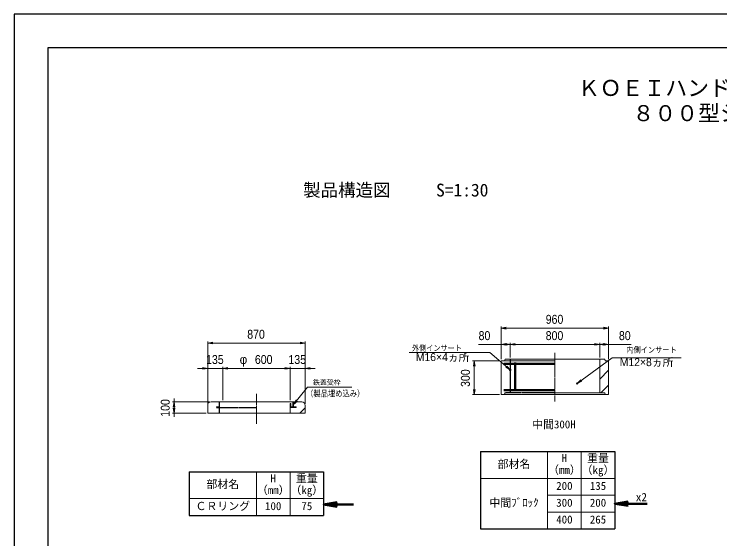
# Model space of a CAD drawing. Units: millimetres, scale not verified. Extents: x -210 to 210, y -148 to 148.
# Drawn here: x -210 to 0, y -7.5 to 148.5 of the extents above; entities that cross this region are included whole.
import ezdxf
from ezdxf.enums import TextEntityAlignment as Align

# ---------------------------------------------------------------- set-up
doc = ezdxf.new("R2010")
doc.units = ezdxf.units.MM
doc.linetypes.add('USER1', pattern=[12.95, 6.35, -3.175, 0.25, -3.175])
doc.linetypes.add('USER2', pattern=[4.7625, 3.175, -1.5875])
doc.layers.add('0-0', color=7, linetype='Continuous')
for name, color, linetype, lineweight in [('0-1_0', 9, 'Continuous', 25), ('0-2_dims', 2, 'Continuous', 13), ('0-3_pen1実線', 4, 'Continuous', 13), ('0-4_pen2実線', 3, 'Continuous', 13), ('0-5_pen3実線', 7, 'Continuous', 18), ('0-6_pen4実線', 6, 'Continuous', 25), ('0-7_pen1一点', 4, 'USER1', 13), ('0-8_pen2破線', 3, 'USER2', 25), ('0-A_鉄筋２', 7, 'Continuous', 50), ('0-C_鉄筋', 7, 'Continuous', 50)]:
    doc.layers.add(name, color=color, linetype=linetype, lineweight=lineweight)
doc.styles.add('ＭＳ ゴシック', font='')
doc.styles.add('ＭＳ Ｐゴシック', font='')
doc.styles.get('ＭＳ ゴシック').set_extended_font_data('MS Gothic')
doc.styles.get('ＭＳ Ｐゴシック').set_extended_font_data('MS PGothic')

# ---------------------------------------------------------------- blocks, each defined once
blk = doc.blocks.new('部分図 1')
at = {"layer": '0-1_0'}
blk.add_lwpolyline([(0, 0), (12600, 0), (12600, 8910), (0, 8910)], close=True, dxfattribs=at)
at = {"layer": '0-2_dims'}
for p, q in [((4347, 5832.01), (4347, 6124.51)), ((5307, 5832.01), (5307, 6124.51)), ((4347, 6109.51), (5307, 6109.51)), ((1727.85, 5436.16), (1727.85, 5991.11)), ((2597.85, 5451.16), (2597.85, 5991.11)), ((1727.85, 5976.11), (2597.85, 5976.11)), ((4347, 5832.01), (4347, 5979.01)), ((4427, 5847.01), (4427, 5979.01)), ((4427, 5847.01), (4427, 5979)), ((4427, 5964), (5227, 5964)), ((5227, 5847.01), (5227, 5979)), ((5227, 5847.01), (5227, 5979)), ((5307, 5832.01), (5307, 5979)), ((4332, 5817.01), (4092.05, 5817.01)), ((4107.05, 5517.01), (4107.05, 5817.01)), ((1727.85, 5751.11), (1637.85, 5751.11)), ((1727.85, 5436.16), (1727.85, 5766.11)), ((1862.85, 5751.11), (1727.85, 5751.11)), ((1862.85, 5466.16), (1862.85, 5766.11)), ((1862.85, 5466.16), (1862.85, 5766.11)), ((1862.85, 5751.11), (2462.85, 5751.11)), ((1862.85, 5751.11), (1952.85, 5751.11)), ((2462.85, 5751.11), (2372.85, 5751.11)), ((2462.85, 5466.16), (2462.85, 5766.11)), ((2462.85, 5466.16), (2462.85, 5766.11)), ((2462.85, 5751.11), (2597.85, 5751.11)), ((2597.85, 5436.16), (2597.85, 5766.11)), ((2597.85, 5751.11), (2687.85, 5751.11)), ((1427.91, 5451.16), (1427.91, 5482.98)), ((4332, 5517.01), (4092.05, 5517.01)), ((1742.85, 5451.16), (1412.91, 5451.16)), ((1427.91, 5451.16), (1427.91, 5351.16)), ((1712.85, 5351.16), (1412.91, 5351.16)), ((1427.91, 5351.16), (1427.91, 5319.34))]:
    blk.add_line(p, q, dxfattribs=at)
at = {"layer": '0-2_dims', "lineweight": 18}
for p, q in [((4124.57, 5891.48), (3526.57, 5891.48)), ((5338.14, 5846.37), (5954.61, 5846.37)), ((2663.87, 5584.51), (3015.34, 5584.51))]:
    blk.add_line(p, q, dxfattribs=at)
at = {"layer": '0-2_dims', "lineweight": 50}
blk.add_line((2762.85, 4536.93), (3029.43, 4536.93), dxfattribs=at)
at = {"layer": '0-2_dims'}
for points in [[(4392, 6117.01), (4347, 6109.51), (4392, 6102.01)], [(5262, 6102.01), (5307, 6109.51), (5262, 6117.01)], [(1772.85, 5983.61), (1727.85, 5976.11), (1772.85, 5968.61)], [(2552.85, 5968.61), (2597.85, 5976.11), (2552.85, 5983.61)], [(4427, 5964.01), (4347, 5964.01), (4146.18, 5964.01)], [(4392, 5971.51), (4347, 5964.01), (4392, 5956.51)], [(4382, 5956.51), (4427, 5964.01), (4382, 5971.51)], [(4472, 5971.5), (4427, 5964), (4472, 5956.5)], [(5182, 5956.5), (5227, 5964), (5182, 5971.5)], [(5272, 5971.5), (5227, 5964), (5272, 5956.5)], [(5227, 5964), (5307, 5964), (5507.83, 5964)], [(5262, 5956.5), (5307, 5964), (5262, 5971.5)], [(4427, 5737.01), (4246.61, 5891.48), (4124.57, 5891.48)], [(4114.55, 5772.01), (4107.05, 5817.01), (4099.55, 5772.01)], [(5027, 5617.01), (5338.14, 5846.37), (5353.69, 5846.37)], [(1682.85, 5743.61), (1727.85, 5751.11), (1682.85, 5758.61)], [(1907.85, 5758.61), (1862.85, 5751.11), (1907.85, 5743.61)], [(1907.85, 5758.61), (1862.85, 5751.11), (1907.85, 5743.61)], [(2417.85, 5743.61), (2462.85, 5751.11), (2417.85, 5758.61)], [(2417.85, 5743.61), (2462.85, 5751.11), (2417.85, 5758.61)], [(2642.85, 5758.61), (2597.85, 5751.11), (2642.85, 5743.61)], [(4387.95, 5760.58), (4427, 5737.01), (4397.7, 5771.97)], [(5058.78, 5649.74), (5027, 5617.01), (5067.68, 5637.67)], [(2494.85, 5429.16), (2618.87, 5584.51), (2663.87, 5584.51)], [(4099.55, 5562.01), (4107.05, 5517.01), (4114.55, 5562.01)], [(1435.41, 5406.16), (1427.91, 5451.16), (1420.41, 5406.16)], [(2517.07, 5469.01), (2494.85, 5429.16), (2528.79, 5459.65)], [(1420.41, 5396.16), (1427.91, 5351.16), (1435.41, 5396.16)]]:
    blk.add_lwpolyline(points, dxfattribs=at)
at = {"layer": '0-2_dims', "lineweight": 50}
for points in [[(2882.85, 4556.93), (2762.85, 4536.93), (2882.85, 4516.93)], [(5482.25, 4564), (5362.25, 4544), (5482.25, 4524)], [(5362.25, 4544), (5549, 4544), (5649.5, 4544)]]:
    blk.add_lwpolyline(points, dxfattribs=at)
at = {"layer": '0-3_pen1実線'}
for p, q in [((5227, 5655.25), (5307, 5735.25)), ((5238.47, 5532.01), (5307, 5600.54)), ((2494.85, 5430.18), (2515.83, 5451.16)), ((2462.85, 5398.18), (2465.83, 5401.16)), ((2550.53, 5351.16), (2597.85, 5398.48))]:
    blk.add_line(p, q, dxfattribs=at)
at = {"layer": '0-4_pen2実線'}
for p, q in [((2462.85, 5438.66), (2468.85, 5438.66)), ((2462.85, 5438.66), (2462.85, 5401.16)), ((2488.85, 5451.16), (2488.85, 5407.16)), ((2494.85, 5451.16), (2494.85, 5407.16)), ((2462.85, 5401.16), (2462.85, 5351.16)), ((2518.85, 5401.16), (2462.85, 5401.16)), ((2488.85, 5407.16), (2468.85, 5407.16)), ((2518.85, 5407.16), (2494.85, 5407.16)), ((2518.85, 5407.16), (2518.85, 5401.16))]:
    blk.add_line(p, q, dxfattribs=at)
at = {"layer": '0-4_pen2実線', "linetype": 'USER2'}
blk.add_line((2468.85, 5438.66), (2468.85, 5407.16), dxfattribs=at)
at = {"layer": '0-4_pen2実線'}
for centre, radius in [((4427, 5737.01), 8), ((5027, 5617.01), 6)]:
    blk.add_circle(centre, radius, dxfattribs=at)
at = {"layer": '0-5_pen3実線'}
for p, q in [((4347, 5817.01), (4347, 5517.01)), ((4347, 5817.01), (4827, 5817.01)), ((4377, 5817.01), (4382, 5832.01)), ((5272, 5832.01), (4382, 5832.01)), ((5227, 5832.01), (5227, 5532.01)), ((5277, 5817.01), (5272, 5832.01)), ((5277, 5817.01), (5307, 5817.01)), ((5307, 5817.01), (5307, 5517.01)), ((4347, 5517.01), (5307, 5517.01)), ((5272, 5532.01), (4827, 5532.01)), ((5277, 5517.01), (5272, 5532.01)), ((1727.85, 5421.16), (1727.85, 5351.16)), ((1757.85, 5451.16), (2567.85, 5451.16)), ((2597.85, 5421.16), (2597.85, 5351.16)), ((1727.85, 5351.16), (2597.85, 5351.16)), ((4762.25, 5009.6), (4762.25, 4319.6)), ((5062.25, 5009.6), (5062.25, 4319.6)), ((2162.85, 4829.43), (2162.85, 4439.43)), ((2462.85, 4829.43), (2462.85, 4439.43)), ((4162.25, 4769.6), (5362.25, 4769.6)), ((4762.25, 4619.6), (5362.25, 4619.6)), ((1562.85, 4589.43), (2762.85, 4589.43)), ((4762.25, 4469.6), (5362.25, 4469.6))]:
    blk.add_line(p, q, dxfattribs=at)
for centre, start, end in [((1757.85, 5421.16), 90, 180), ((2567.85, 5421.16), 0, 90)]:
    blk.add_arc(centre, 30, start, end, dxfattribs=at)
at = {"layer": '0-6_pen4実線'}
for p, q in [((4162.25, 5009.6), (5362.25, 5009.6)), ((4162.25, 5009.6), (4162.25, 4319.6)), ((5362.25, 5009.6), (5362.25, 4319.6)), ((1562.85, 4829.43), (1562.85, 4439.43)), ((1562.85, 4829.43), (2762.85, 4829.43)), ((2762.85, 4829.43), (2762.85, 4439.43)), ((1562.85, 4439.43), (2762.85, 4439.43)), ((4162.25, 4319.6), (5362.25, 4319.6))]:
    blk.add_line(p, q, dxfattribs=at)
blk.add_lwpolyline([(300, 300), (12300, 300), (12300, 8610), (300, 8610)], close=True, dxfattribs=at)
at = {"layer": '0-7_pen1一点'}
for p, q in [((4827, 5890.72), (4827, 5455.53)), ((2162.85, 5525.23), (2162.85, 5257.61))]:
    blk.add_line(p, q, dxfattribs=at)
at = {"layer": '0-8_pen2破線'}
for p, q in [((4427, 5832.01), (4427, 5532.01)), ((4377, 5517.01), (4382, 5532.01)), ((4827, 5532.01), (4382, 5532.01)), ((1830.85, 5451.16), (1830.85, 5351.16)), ((1806.85, 5407.16), (1830.85, 5407.16)), ((1806.85, 5407.16), (1806.85, 5401.16)), ((1806.85, 5401.16), (2162.85, 5401.16))]:
    blk.add_line(p, q, dxfattribs=at)
at = {"layer": '0-A_鉄筋２'}
for p, q in [((4472, 5792.01), (4372, 5792.01)), ((4472, 5557.01), (4372, 5557.01))]:
    blk.add_line(p, q, dxfattribs=at)
at = {"layer": '0-C_鉄筋'}
for p, q in [((4472, 5802.01), (4472, 5547.01)), ((4472, 5792.01), (4827, 5792.01)), ((4472, 5557.01), (4827, 5557.01))]:
    blk.add_line(p, q, dxfattribs=at)
at = {"layer": '0-2_dims', "color": 7, "style": 'ＭＳ Ｐゴシック'}
for s, height, width, p in [('960', 79.98, 0.9, (4745.19, 6124.51)), ('870', 79.98, 0.9, (2081.03, 5991.11)), ('80', 79.98, 0.9, (4146.18, 5979.01)), ('800', 79.98, 0.9, (4745.19, 5979)), ('80', 79.98, 0.9, (5398.74, 5979)), ('外側インサート', 50.68, 0.9, (3551.24, 5891.48)), ('内側インサート', 51.2, 0.9, (5463.83, 5875.06)), ('135', 79.98, 0.9, (1713.53, 5766.11)), ('600', 79.98, 0.9, (2149.22, 5766.11)), ('135', 79.98, 0.9, (2448.53, 5766.11)), ('（製品埋め込み）', 54.61, 0.85, (2606.38, 5482.96))]:
    blk.add_text(s, height=height, dxfattribs=dict(at, width=width)).set_placement(p, align=Align.BOTTOM_LEFT)
for s, height, p in [('M16×4ヵ所', 70.81, (3585.6, 5794.89)), ('φ', 79.98, (2012.85, 5766.11)), ('M12×8ヵ所', 70.81, (5406.41, 5749.78)), ('鉄蓋受枠', 44.11, (2668.15, 5591.05))]:
    blk.add_text(s, height=height, dxfattribs=at).set_placement(p, align=Align.BOTTOM_LEFT)
at = {"layer": '0-2_dims', "color": 7, "style": 'ＭＳ Ｐゴシック', "width": 0.9}
for s, p in [('300', (4092.05, 5585.19)), ('100', (1412.91, 5319.34))]:
    blk.add_text(s, height=79.98, rotation=90, dxfattribs=at).set_placement(p, align=Align.BOTTOM_LEFT)
at = {"layer": '0-2_dims', "style": 'ＭＳ ゴシック'}
blk.add_text('x2', height=73.31, dxfattribs=at).set_placement((5549.5, 4544.5), align=Align.BOTTOM_LEFT)
at = {"layer": '0-5_pen3実線', "style": 'ＭＳ ゴシック'}
for s, height, p in [('\u3000製品構造図\u3000', 114.4, (2424, 7249.52)), ('S=1:30', 114.4, (3766.65, 7249.52)), ('H', 71.47, (4887.88, 4893.36)), ('重量', 71.47, (5114.77, 4893.36)), ('部材名', 71.47, (4316.02, 4840.86)), ('（mm）', 71.49, (4765.98, 4788.35)), ('（kg）', 71.49, (5065.98, 4788.35)), ('H', 71.47, (2288.48, 4713.18)), ('重量', 71.47, (2515.37, 4713.19)), ('部材名', 71.47, (1716.62, 4660.69)), ('200', 71.47, (4839.13, 4645.86)), ('135', 71.47, (5139.13, 4645.86)), ('（mm）', 71.49, (2166.58, 4608.17)), ('（kg）', 71.49, (2466.58, 4608.17)), ('中間ﾌﾞﾛｯｸ', 71.48, (4242.88, 4495.86)), ('ＣＲリング', 71.46, (1619.16, 4465.69)), ('100', 71.47, (2239.74, 4465.69)), ('75', 71.44, (2564.13, 4465.7)), ('300', 71.47, (4839.14, 4495.86)), ('200', 71.45, (5139.16, 4495.88)), ('400', 71.46, (4839.15, 4345.87)), ('265', 71.47, (5139.13, 4345.86))]:
    blk.add_text(s, height=height, dxfattribs=at).set_placement(p, align=Align.BOTTOM_LEFT)
at = {"layer": '0-6_pen4実線', "style": 'ＭＳ ゴシック'}
for s, p in [('\u3000ＫＯＥＩハンドホール構造図\u3000', (4837.55, 8137.5)), ('８００型シリーズ', (5520.06, 7912.51))]:
    blk.add_text(s, height=143, dxfattribs=at).set_placement(p, align=Align.BOTTOM_LEFT)
at = {"layer": '0-C_鉄筋', "style": 'ＭＳ ゴシック'}
blk.add_text('中間300H', height=71.11, dxfattribs=at).set_placement((4625, 5194.51), align=Align.BOTTOM_LEFT)

msp = doc.modelspace()

# ---------------------------------------------------------------- block references
at = {"layer": '0-0', "xscale": 0.0333333, "yscale": 0.0333333}
msp.add_blockref('部分図 1', (-210, -148.5), dxfattribs=at)

doc.saveas('drawing.dxf')
